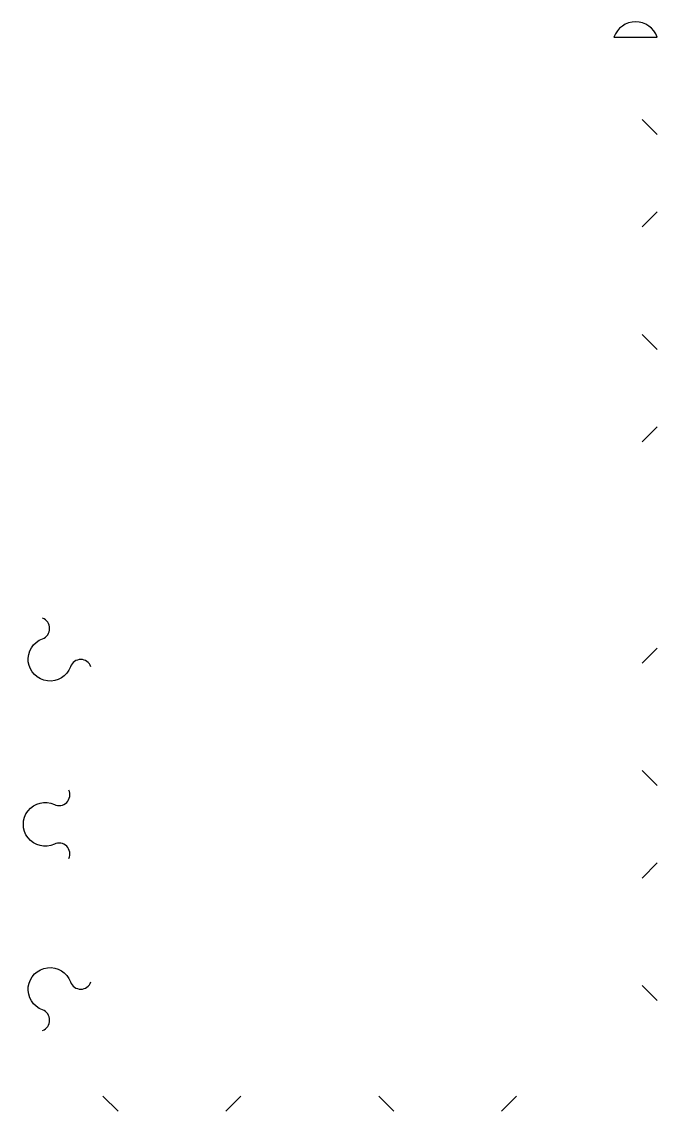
# Model space of a CAD drawing. Extents: x 34 to 203, y 0 to 289.
import ezdxf

# ---------------------------------------------------------------- set-up
doc = ezdxf.new("R2010")
doc.units = 0
doc.layers.get('0').update_dxf_attribs({"linetype": 'continuous'})

# ---------------------------------------------------------------- blocks, each defined once
blk = doc.blocks.new('SKETCH')
at = {"color": 7}
for points in [[(191.8, 285.4), (203.3, 285.4, 0.707107), (191.8, 285.4)], [(52.8, 118.17, 0.700208), (47.35, 118.17, -1.569686), (39.92, 125.6, 0.700208), (39.92, 131.04)], [(46.93, 67.2, 0.700208), (43.07, 71.05, -1.569686), (43.07, 81.55, 0.700208), (46.93, 85.4)], [(39.92, 21.56, 0.700208), (39.92, 27, -1.569686), (47.35, 34.43, 0.700208), (52.8, 34.43)]]:
    blk.add_lwpolyline(points, format="xyb", dxfattribs=at)
for points in [[(199.3, 263.5), (203.3, 259.5)], [(199.3, 234.97), (203.3, 238.97)], [(199.3, 206.43), (203.3, 202.43)], [(203.3, 181.9), (199.3, 177.9)], [(203.3, 123.1), (199.3, 119.1)], [(199.3, 90.57), (203.3, 86.57)], [(203.3, 66.03), (199.3, 62.03)], [(199.3, 33.5), (203.3, 29.5)], [(60, 0.1), (56, 4.1)], [(88.63, 0.1), (92.63, 4.1)], [(133.27, 0.1), (129.27, 4.1)], [(161.9, 0.1), (165.9, 4.1)]]:
    blk.add_lwpolyline(points, dxfattribs=at)

msp = doc.modelspace()

# ---------------------------------------------------------------- block references
at = {"color": 7}
msp.add_blockref('SKETCH', (0, 0), dxfattribs=at)

doc.saveas('drawing.dxf')
